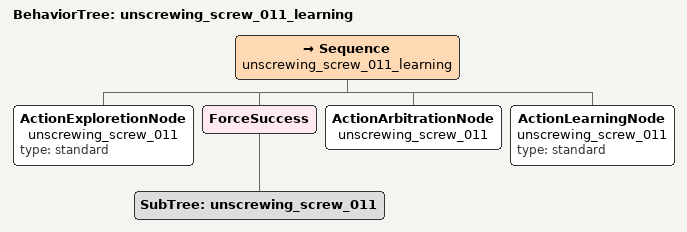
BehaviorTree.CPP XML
<?xml version="1.0"?>
<root BTCPP_format="4">
  <BehaviorTree ID="unscrewing_screw_011_learning">
    <Sequence name="unscrewing_screw_011_learning">

      <ActionExploretionNode name="unscrewing_screw_011" type="standard"/>
      <ForceSuccess>
        <SubTree ID='unscrewing_screw_011'/>
      </ForceSuccess>
      <ActionArbitrationNode name="unscrewing_screw_011"/>
      <ActionLearningNode    name="unscrewing_screw_011" type="standard"/>

    </Sequence>
  </BehaviorTree>
</root>
